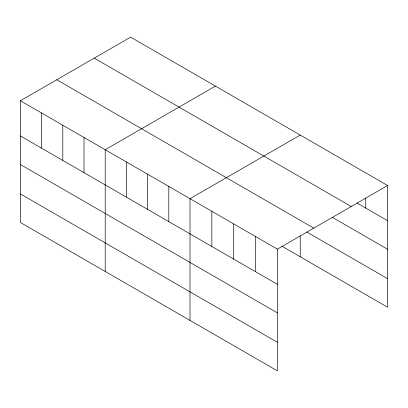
<?xml version="1.0" encoding="UTF-8"?>
<svg xmlns="http://www.w3.org/2000/svg" width="408" height="408" viewBox="0 0 408 408"><rect width="100%" height="100%" fill="white"/><g stroke="black" fill="none" stroke-linecap="round" stroke-linejoin="round"><path stroke-width="0.61" d="M277.389 312.88L277.389 249.14L20.4 100.766L20.4 222.493L277.389 370.862L277.389 312.88L20.4 164.506M281.739 246.116L387.6 307.234L387.6 185.507L130.611 37.138L20.4 100.766M215.414 86.098L105.208 149.731L105.208 271.453M300.222 135.063L190.016 198.691L190.016 320.418M277.389 249.14L387.6 185.507M357.02 203.036L387.6 220.692M94.238 58.135L351.232 206.509M332.444 217.408L387.6 249.252M56.768 79.769L313.762 228.143M306.775 232.009L387.6 278.674M20.4 135.946L277.389 284.32M20.4 193.933L277.389 342.302M365.757 198.028L365.757 208.08M300.222 235.844L300.222 256.785M255.546 236.528L255.546 271.708M233.702 223.916L233.702 259.095M211.859 211.303L211.859 246.483M168.81 186.451L168.81 221.631M147.609 174.211L147.609 209.391M126.409 161.971L126.409 197.151M84.007 137.491L84.007 172.671M62.801 125.246L62.801 160.431M41.601 113.006L41.601 148.186"/></g></svg>
